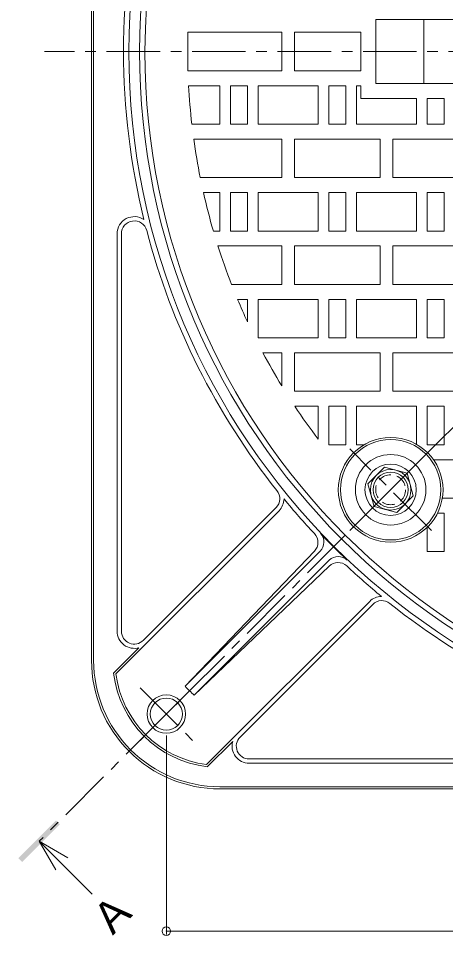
# Model space of a CAD drawing. Units: millimetres, scale not verified. Extents: x -849 to 950, y -677 to 692.
# Drawn here: x -688.9 to -488.9, y -99 to 330.1 of the extents above; entities that cross this region are included whole.
import ezdxf
from ezdxf.enums import TextEntityAlignment as Align

# ---------------------------------------------------------------- set-up
doc = ezdxf.new("R2010")
doc.units = ezdxf.units.MM
doc.header["$LTSCALE"] = 5
doc.header["$PDMODE"] = 32
doc.header["$PDSIZE"] = 4
doc.linetypes.add('CHAIN1', pattern=[8, 5, -1, 1, -1])
doc.linetypes.add('DASHED1', pattern=[1.8, 1.2, -0.6])
for name, color, linetype, lineweight in [('8-1', 2, 'Continuous', 9), ('8-2', 3, 'Continuous', 9), ('8-3', 4, 'Continuous', 9), ('8-4', 7, 'Continuous', 9), ('8-5', 7, 'Continuous', 9)]:
    doc.layers.add(name, color=color, linetype=linetype, lineweight=lineweight)
doc.styles.add('ＭＳ ゴシック', font='')
doc.styles.get('ＭＳ ゴシック').set_extended_font_data('MS Gothic')

msp = doc.modelspace()

# ---------------------------------------------------------------- linework, layer by layer
at = {"layer": '8-1'}
for p, q in [((-654.62, 599.651), (-654.62, 29.651)), ((-653.62, 599.651), (-653.62, 314.65)), ((-653.62, 29.651), (-653.62, 314.651)), ((-642.62, 43.392), (-642.62, 229.381)), ((-640.62, 43.392), (-640.62, 229.381)), ((-566.897, 99.8), (-643.229, 23.469)), ((-630.378, 39.149), (-568.312, 101.215)), ((-547.66, 80.854), (-610.804, 17.71)), ((-550.368, 80.801), (-610.804, 17.71)), ((-543.418, 76.611), (-606.562, 13.467)), ((-606.562, 13.467), (-543.471, 73.904)), ((-524.471, 57.374), (-600.803, -18.957)), ((-585.123, -6.106), (-523.057, 55.96)), ((-632.409, 35.704), (-644.281, 23.832)), ((-588.569, -8.138), (-600.44, -20.009)), ((-580.881, -16.349), (-394.891, -16.349)), ((-580.881, -18.349), (-394.891, -18.35)), ((-24.621, -29.35), (-594.62, -29.349)), ((-594.62, -30.349), (-24.62, -30.35))]:
    msp.add_line(p, q, dxfattribs=at)
at = {"layer": '8-1', "linetype": 'CHAIN1'}
for p, q in [((-607.313, 16.957), (-631.927, -7.657)), ((-631.927, 16.957), (-607.313, -7.657))]:
    msp.add_line(p, q, dxfattribs=at)
at = {"layer": '8-1'}
for radius in [9, 7.5]:
    msp.add_circle((-619.62, 4.65), radius, dxfattribs=at)
for centre, radius, start, end in [((-309.62, 314.65), 327.5, 0, 180), ((-309.62, 314.65), 322.5, 0, 180), ((-309.62, 314.651), 330, 166.20911, 180.00002), ((-309.62, 314.65), 330, 179.99985, 193.79076), ((-309.62, 314.65), 327.5, 179.99987, 359.99987), ((-309.62, 314.65), 322.5, 179.99987, 359.99987), ((-634.62, 229.381), 8, 55.65717, 179.99987), ((-634.62, 229.381), 6, 14.70078, 179.99987), ((-309.62, 314.65), 330, 194.70127, 218.50606), ((-572.554, 105.458), 6, 314.99987, 38.50602), ((-572.554, 105.458), 8, 314.99987, 358.68126), ((-309.62, 314.65), 329.896, 219.39595, 223.14434), ((-554.701, 84.952), 6, 316.23052, 43.14495), ((-551.903, 85.097), 6, 314.99987, 43.45485), ((-309.62, 314.65), 327.76, 223.45458, 226.54505), ((-539.175, 72.369), 6, 46.54488, 134.99987), ((-539.32, 69.571), 6, 46.85479, 133.76921), ((-309.62, 314.65), 329.896, 226.8553, 230.60378), ((-518.814, 51.717), 8, 91.31847, 134.99987), ((-518.814, 51.717), 6, 51.49372, 134.99987), ((-309.62, 314.65), 330, 231.49367, 255.29854), ((-634.62, 43.392), 8, 179.99987, 286.04546), ((-634.62, 43.392), 6, 179.99987, 314.99987), ((-594.62, 29.651), 60, 179.99992, 270), ((-594.62, 29.651), 59, 179.99987, 270), ((-594.62, 29.651), 50, 186.68331, 263.31591), ((-594.62, 29.651), 49, 187.24749, 262.75171), ((-580.478, 43.793), 40, 220.69864, 229.30109), ((-580.881, -10.349), 8, 163.95427, 269.99987), ((-580.881, -10.349), 6, 134.99987, 269.99987)]:
    msp.add_arc(centre, radius, start, end, dxfattribs=at)
at = {"layer": '8-2'}
for p, q in [((-465.62, 329.65), (-521.62, 329.65)), ((-521.62, 314.651), (-521.62, 329.65)), ((-499.12, 314.651), (-499.12, 329.65)), ((-565.62, 323.65), (-609.485, 323.65)), ((-565.62, 314.651), (-565.62, 323.65)), ((-528.62, 323.65), (-559.619, 323.65)), ((-559.619, 314.651), (-559.619, 323.65)), ((-528.62, 314.651), (-528.62, 323.65)), ((-565.62, 314.65), (-565.62, 305.651)), ((-559.619, 314.65), (-559.619, 305.651)), ((-528.62, 314.65), (-528.62, 305.651)), ((-521.62, 314.65), (-521.62, 299.651)), ((-499.12, 314.65), (-499.12, 299.651)), ((-565.62, 305.651), (-609.485, 305.651)), ((-528.62, 305.651), (-559.619, 305.651)), ((-609.193, 298.651), (-594.62, 298.651)), ((-594.62, 280.651), (-594.62, 298.651)), ((-589.62, 280.651), (-589.62, 298.651)), ((-589.62, 298.651), (-581.62, 298.651)), ((-581.62, 280.651), (-581.62, 298.651)), ((-576.62, 280.651), (-576.62, 298.651)), ((-548.62, 298.651), (-576.62, 298.651)), ((-548.62, 280.651), (-548.62, 298.651)), ((-543.62, 280.651), (-543.62, 298.651)), ((-543.62, 298.651), (-535.62, 298.651)), ((-535.62, 280.651), (-535.62, 298.651)), ((-530.62, 280.651), (-530.62, 298.651)), ((-528.62, 298.651), (-530.62, 298.651)), ((-528.62, 298.651), (-528.62, 292.651)), ((-465.62, 299.651), (-521.62, 299.651)), ((-497.62, 280.651), (-497.62, 292.651)), ((-489.62, 292.651), (-497.62, 292.651)), ((-489.62, 280.651), (-489.62, 292.651)), ((-607.687, 280.651), (-594.62, 280.651)), ((-589.62, 280.651), (-581.62, 280.651)), ((-548.62, 280.651), (-576.62, 280.651)), ((-543.62, 280.651), (-535.62, 280.651)), ((-502.62, 280.651), (-530.62, 280.651)), ((-497.62, 280.651), (-489.62, 280.651)), ((-565.62, 273.651), (-606.805, 273.651)), ((-565.62, 273.651), (-565.62, 255.651)), ((-519.62, 273.651), (-559.62, 273.651)), ((-519.62, 273.651), (-519.62, 255.651)), ((-473.62, 273.651), (-513.62, 273.651)), ((-603.761, 255.651), (-565.62, 255.651)), ((-602.27, 248.651), (-594.62, 248.65)), ((-594.62, 230.65), (-594.62, 248.65)), ((-589.619, 248.65), (-581.62, 248.651)), ((-589.619, 230.65), (-589.619, 248.65)), ((-581.62, 230.651), (-581.62, 248.651)), ((-576.62, 230.651), (-576.62, 248.651)), ((-548.62, 248.651), (-576.62, 248.651)), ((-548.62, 230.651), (-548.62, 248.651)), ((-543.619, 230.651), (-543.619, 248.651)), ((-543.619, 248.651), (-535.62, 248.651)), ((-535.62, 230.651), (-535.62, 248.651)), ((-530.62, 230.651), (-530.62, 248.651)), ((-502.62, 248.651), (-530.62, 248.651)), ((-502.62, 230.651), (-502.62, 248.651)), ((-497.62, 230.651), (-497.62, 248.651)), ((-497.62, 248.651), (-489.62, 248.651)), ((-489.62, 230.651), (-489.62, 248.651)), ((-597.62, 230.65), (-594.62, 230.65)), ((-589.619, 230.65), (-581.62, 230.651)), ((-548.62, 230.651), (-576.62, 230.651)), ((-543.619, 230.651), (-535.62, 230.651)), ((-502.62, 230.651), (-530.62, 230.651)), ((-497.62, 230.651), (-489.62, 230.651)), ((-565.62, 223.651), (-595.485, 223.651)), ((-565.62, 223.651), (-565.62, 205.651)), ((-519.62, 223.651), (-559.62, 223.651)), ((-519.62, 223.651), (-519.62, 205.651)), ((-473.62, 223.651), (-513.62, 223.651)), ((-589.118, 205.651), (-565.62, 205.651)), ((-586.286, 198.651), (-581.62, 198.651)), ((-581.62, 188.096), (-581.62, 198.651)), ((-576.62, 180.651), (-576.62, 198.651)), ((-548.62, 198.651), (-576.62, 198.651)), ((-548.62, 180.651), (-548.62, 198.651)), ((-543.62, 180.651), (-543.62, 198.651)), ((-543.62, 198.651), (-535.62, 198.651)), ((-535.62, 180.651), (-535.62, 198.651)), ((-530.62, 180.651), (-530.62, 198.651)), ((-502.62, 198.651), (-530.62, 198.651)), ((-502.62, 180.65), (-502.62, 198.651)), ((-497.62, 180.65), (-497.62, 198.651)), ((-497.62, 198.651), (-489.62, 198.651)), ((-489.62, 180.65), (-489.62, 198.651)), ((-548.62, 180.651), (-576.62, 180.651)), ((-543.62, 180.651), (-535.62, 180.651)), ((-502.62, 180.65), (-530.62, 180.651)), ((-497.62, 180.65), (-489.62, 180.65)), ((-565.62, 173.651), (-574.42, 173.651)), ((-565.62, 173.651), (-565.62, 158.241)), ((-519.62, 173.651), (-559.62, 173.651)), ((-519.62, 173.651), (-519.62, 155.651)), ((-473.62, 173.651), (-513.62, 173.651)), ((-559.508, 148.651), (-548.62, 148.651)), ((-548.62, 133.325), (-548.62, 148.651)), ((-543.62, 130.651), (-543.62, 148.651)), ((-543.62, 148.651), (-535.62, 148.651)), ((-535.62, 130.651), (-535.62, 148.651)), ((-530.62, 130.651), (-530.62, 148.651)), ((-502.62, 148.651), (-530.62, 148.651)), ((-502.62, 130.916), (-502.62, 148.651)), ((-497.62, 130.651), (-497.62, 148.651)), ((-497.62, 148.651), (-489.62, 148.651)), ((-489.62, 130.651), (-489.62, 148.651)), ((-543.62, 130.651), (-535.62, 130.651)), ((-527.198, 130.651), (-530.62, 130.651)), ((-497.62, 130.651), (-489.62, 130.651)), ((-473.62, 123.651), (-494.618, 123.651)), ((-490.5, 105.651), (-473.62, 105.651)), ((-492.759, 98.651), (-489.62, 98.651)), ((-489.62, 80.651), (-489.62, 98.651)), ((-497.621, 80.865), (-497.621, 92.006)), ((-497.355, 80.651), (-489.62, 80.651))]:
    msp.add_line(p, q, dxfattribs=at)
at = {"layer": '8-2', "linetype": 'CHAIN1'}
for p, q in [((57.443, 314.65), (-676.682, 314.651)), ((-495.6, 90.508), (-533.763, 128.671)), ((-495.6, 128.671), (-533.763, 90.508))]:
    msp.add_line(p, q, dxfattribs=at)
at = {"layer": '8-2'}
for points in [[(-502.62, 280.651), (-502.62, 292.651), (-528.62, 292.651)], [(-559.62, 273.651), (-559.62, 255.651), (-519.62, 255.651)], [(-513.62, 273.651), (-513.62, 255.651), (-473.62, 255.651)], [(-559.62, 223.651), (-559.62, 205.651), (-519.62, 205.651)], [(-513.62, 223.651), (-513.62, 205.651), (-473.62, 205.651)], [(-559.62, 173.651), (-559.62, 155.651), (-519.62, 155.651)], [(-513.62, 173.651), (-513.62, 155.651), (-473.62, 155.651)]]:
    msp.add_lwpolyline(points, dxfattribs=at)
for radius in [24.5, 23.5, 16.5]:
    msp.add_circle((-514.681, 109.59), radius, dxfattribs=at)
at = {"layer": '8-2', "linetype": 'DASHED1'}
msp.add_circle((-514.681, 109.59), 7, dxfattribs=at)
at = {"layer": '8-2'}
for radius, start, end in [(320, 359.99994, 179.99994), (300, 178.28091, 179.99994), (320, 180.00003, 0.00003), (300, 180.00003, 181.71906), (300, 183.05716, 186.50739), (300, 187.85489, 191.34201), (300, 192.70898, 196.26015), (300, 197.65781, 201.30498), (300, 202.74719, 204.95134), (300, 208.03421, 211.42386), (300, 213.59583, 217.187), (300, 231.19522, 231.2604)]:
    msp.add_arc((-309.62, 314.65), radius, start, end, dxfattribs=at)
at = {"layer": '8-3', "color": 2}
msp.add_lwpolyline([(-504.085, 106.75), (-506.925, 117.346), (-517.52, 120.185), (-525.277, 112.429), (-522.438, 101.833), (-511.842, 98.994)], close=True, dxfattribs=at)
at = {"layer": '8-3'}
msp.add_circle((-514.681, 109.59), 12, dxfattribs=at)
at = {"layer": '8-3', "color": 2}
for radius in [9.5, 8.25]:
    msp.add_circle((-514.681, 109.59), radius, dxfattribs=at)
at = {"layer": '8-4'}
for p, q in [((-619.62, -98.417), (-619.62, -5.35)), ((-619.62, -96.917), (0.38, -96.917))]:
    msp.add_line(p, q, dxfattribs=at)
msp.add_point((-619.62, -96.917), dxfattribs=at)
at = {"layer": '8-5', "color": 4, "linetype": 'CHAIN1'}
msp.add_line((-309.62, 314.65), (-679.128, -54.858), dxfattribs=at)
at = {"layer": '8-5', "color": 4}
for q in [(-654.38, -79.607), (-671.35, -68.293), (-665.693, -62.636)]:
    msp.add_line((-679.128, -54.858), q, dxfattribs=at)
msp.add_solid([(-687.083, -64.581), (-669.406, -46.903), (-688.851, -62.813), (-671.174, -45.136)], dxfattribs=at)

# ---------------------------------------------------------------- texts
at = {"layer": '8-5', "color": 2, "style": 'ＭＳ ゴシック'}
msp.add_text('Ａ', height=14.66, rotation=45, dxfattribs=at).set_placement((-643.773, -104.356), align=Align.BOTTOM_LEFT)

doc.saveas('drawing.dxf')
